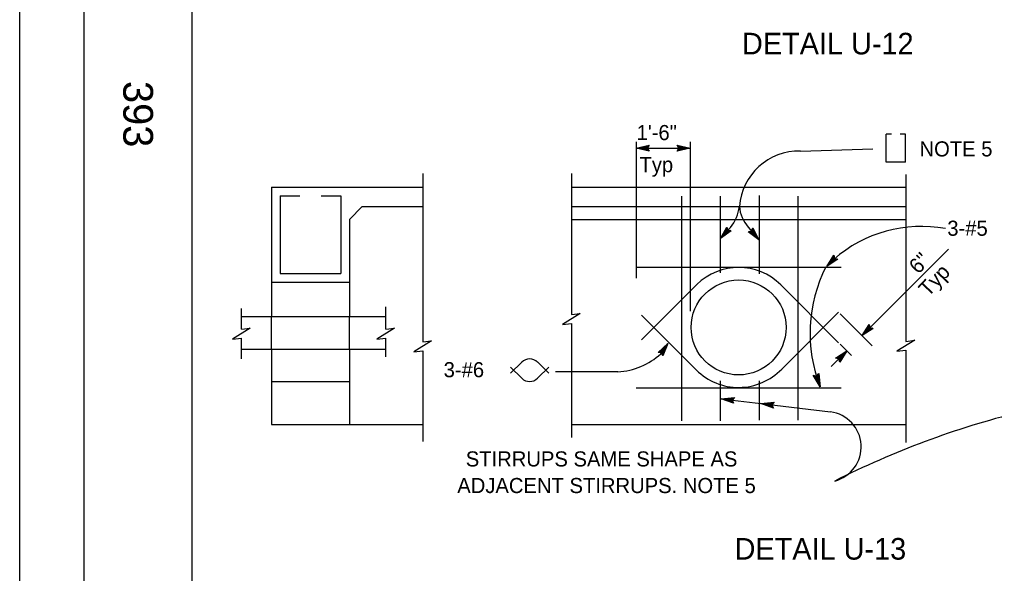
# Model space of a CAD drawing. Extents: x -894 to 866, y -472 to 714.
# Drawn here: x -894 to -442.2, y -89.1 to 167.5 of the extents above; entities that cross this region are included whole.
import ezdxf

# ---------------------------------------------------------------- set-up
doc = ezdxf.new("R2010")
doc.units = 0
for name, color, linetype in [('border_PLOTTING-ELEMENTS', 7, 'Continuous'), ('border_rw_22x34_Cut_Lines', 7, 'Continuous'), ('border_SHEET', 7, 'Continuous'), ('border_WITHIN-BORDER-anno', 7, 'Continuous'), ('tcd_BARRIER-CONC', 7, 'Continuous'), ('tcd_BARRIER-CONC-anno', 7, 'Continuous')]:
    doc.layers.add(name, color=color, linetype=linetype)

msp = doc.modelspace()

# ---------------------------------------------------------------- linework, layer by layer
at = {"layer": 'border_PLOTTING-ELEMENTS'}
for points in [[(-894.04, -472.44), (865.96, -472.44), (865.96, 713.56), (-894.04, 713.56)], [(-864.04, 670.56), (835.96, 670.56), (835.96, -429.44), (-864.04, -429.44)]]:
    msp.add_lwpolyline(points, close=True, dxfattribs=at)
at = {"layer": 'border_rw_22x34_Cut_Lines'}
msp.add_lwpolyline([(-864.04, 670.56), (835.96, 670.56), (835.96, -429.44), (-864.04, -429.44)], close=True, dxfattribs=at)
at = {"layer": 'border_SHEET'}
msp.add_line((-814.04, -404.44), (-814.04, 645.56), dxfattribs=at)
at = {"layer": 'tcd_BARRIER-CONC'}
for p, q in [((-707.19, 96.22), (-707.19, 18.16)), ((-638.31, 96.22), (-638.31, 30.85)), ((-483.31, 95.74), (-483.31, 18.44)), ((-777.19, 89.87), (-707.19, 89.87)), ((-777.19, 89.87), (-777.19, 29.87)), ((-773.19, 85.87), (-773.19, 49.87)), ((-773.19, 85.87), (-764.19, 85.87)), ((-754.19, 85.87), (-745.19, 85.87)), ((-745.19, 85.87), (-745.19, 49.87)), ((-638.31, 89.87), (-483.31, 89.87)), ((-551.31, 85.97), (-551.31, 49.74)), ((-587.31, 85.72), (-587.31, -18.38)), ((-569.31, 85.72), (-569.31, 50.11)), ((-533.31, 85.72), (-533.31, -18.01)), ((-741.19, 74.87), (-735.19, 80.87)), ((-735.19, 80.87), (-707.19, 80.87)), ((-638.31, 80.87), (-483.31, 80.87)), ((-741.19, 74.87), (-741.19, 29.87)), ((-638.31, 74.87), (-483.31, 74.87)), ((-773.19, 49.87), (-745.19, 49.87)), ((-608.31, 52.87), (-513.31, 52.87)), ((-777.19, 45.87), (-741.19, 45.87)), ((-605.75, 19.21), (-580.21, 44.75)), ((-541.29, 44.63), (-514.45, 17.8)), ((-791.18, 24.01), (-791.18, 33.71)), ((-724.32, 24.01), (-724.32, 34.38)), ((-540.84, 5.55), (-514.45, 31.94)), ((-791.18, 29.87), (-724.32, 29.87)), ((-777.19, 14.87), (-777.19, 29.87)), ((-741.19, 14.87), (-741.19, 29.87)), ((-605.75, 30.52), (-580.4, 5.18)), ((-638.31, 26.76), (-638.31, -26.05)), ((-791.18, 10.31), (-791.18, 19.92)), ((-724.32, 11.31), (-724.32, 19.92)), ((-791.18, 14.87), (-724.32, 14.87)), ((-777.19, 14.87), (-777.19, -20.13)), ((-741.19, 14.87), (-741.19, -20.13)), ((-707.19, 14.07), (-707.19, -27.97)), ((-483.31, 14.35), (-483.31, -28.44)), ((-569.31, 0.21), (-569.31, -18.38)), ((-551.31, 0.21), (-551.31, -18.13)), ((-777.19, -0.13), (-741.19, -0.13)), ((-608.31, -3.13), (-513.31, -3.13)), ((-777.19, -20.13), (-707.19, -20.13)), ((-638.31, -20.13), (-483.31, -20.13))]:
    msp.add_line(p, q, dxfattribs=at)
for points in [[(-638.31, 30.85), (-634.21, 31.37), (-642.41, 26.25), (-638.31, 26.76)], [(-791.18, 24.01), (-787.08, 24.53), (-795.27, 19.41), (-791.18, 19.92)], [(-724.32, 24.01), (-720.23, 24.53), (-728.42, 19.41), (-724.32, 19.92)], [(-707.19, 18.16), (-703.1, 18.68), (-711.29, 13.56), (-707.19, 14.07)], [(-483.31, 18.44), (-479.21, 18.96), (-487.41, 13.84), (-483.31, 14.35)]]:
    msp.add_lwpolyline(points, dxfattribs=at)
msp.add_circle((-560.81, 24.87), 22, dxfattribs=at)
for start, end in [(45.3572, 134.3072), (225.1446, 315.9535)]:
    msp.add_arc((-560.81, 24.87), 27.78, start, end, dxfattribs=at)
at = {"layer": 'tcd_BARRIER-CONC-anno'}
for p, q in [((-492.46, 101.39), (-492.46, 114.39)), ((-489.96, 114.39), (-492.46, 114.39)), ((-483.46, 114.39), (-485.96, 114.39)), ((-483.46, 101.39), (-483.46, 114.39)), ((-608.31, 110.92), (-608.31, 47.74)), ((-608.31, 107.92), (-602.31, 109.26)), ((-606.92, 107.93), (-602.54, 108.9)), ((-605.55, 107.92), (-602.72, 108.55)), ((-602.31, 109.26), (-603.11, 107.92)), ((-602.31, 109.25), (-602.31, 109.25)), ((-588.51, 107.92), (-589.31, 109.26)), ((-589.31, 109.26), (-589.31, 109.26)), ((-589.31, 109.26), (-583.31, 107.92)), ((-589.09, 108.91), (-584.69, 107.93)), ((-588.86, 108.55), (-586.07, 107.93)), ((-583.31, 110.92), (-583.31, 32.43)), ((-608.31, 107.92), (-583.31, 107.92)), ((-602.31, 106.58), (-608.31, 107.92)), ((-608.31, 107.92), (-608.31, 107.92)), ((-602.53, 106.94), (-606.93, 107.92)), ((-602.76, 107.3), (-605.55, 107.92)), ((-604.17, 107.92), (-602.96, 108.19)), ((-602.94, 107.65), (-604.17, 107.92)), ((-603.11, 107.92), (-602.31, 106.58)), ((-602.31, 106.58), (-602.31, 106.58)), ((-583.31, 107.92), (-589.31, 106.59)), ((-589.31, 106.59), (-588.51, 107.92)), ((-589.31, 106.59), (-589.31, 106.59)), ((-584.7, 107.92), (-589.07, 106.95)), ((-586.07, 107.93), (-588.9, 107.3)), ((-588.68, 108.2), (-587.45, 107.93)), ((-587.45, 107.93), (-588.66, 107.66)), ((-583.31, 107.92), (-583.31, 107.92)), ((-532.13, 106.6), (-498.54, 107.59)), ((-483.46, 101.39), (-492.46, 101.39)), ((-569.16, 66), (-566.23, 71.4)), ((-564.62, 71.22), (-569.16, 66)), ((-564.21, 69.65), (-569.16, 66)), ((-568.25, 67.05), (-566.11, 70.99)), ((-564.62, 69.72), (-568.25, 67.04)), ((-567.35, 68.08), (-565.96, 70.63)), ((-565.05, 69.78), (-567.35, 68.08)), ((-566.44, 69.13), (-565.85, 70.21)), ((-565.42, 69.87), (-566.44, 69.13)), ((-566.23, 71.4), (-566.23, 71.4)), ((-566.23, 71.4), (-565.75, 69.92)), ((-565.75, 69.92), (-564.21, 69.65)), ((-564.21, 69.65), (-564.21, 69.65)), ((-556.36, 71.35), (-551.39, 65.52)), ((-556.3, 69.22), (-554.77, 69.48)), ((-551.39, 65.52), (-556.3, 69.22)), ((-556.3, 69.22), (-556.3, 69.22)), ((-552.3, 66.57), (-555.87, 69.28)), ((-553.18, 67.62), (-555.49, 69.37)), ((-554.08, 68.67), (-555.07, 69.42)), ((-554.77, 69.48), (-554.26, 70.95)), ((-554.67, 69.79), (-554.08, 68.67)), ((-554.52, 70.15), (-553.18, 67.62)), ((-554.39, 70.56), (-552.29, 66.57)), ((-554.26, 70.95), (-554.26, 70.95)), ((-554.26, 70.95), (-551.39, 65.52)), ((-569.16, 66), (-569.16, 66)), ((-551.39, 65.52), (-551.39, 65.52)), ((-503.6, 21.09), (-463.53, 61.17)), ((-519.97, 53.15), (-516.67, 58.33)), ((-514.78, 56.44), (-519.97, 53.15)), ((-516.71, 56.42), (-519.97, 53.15)), ((-515.19, 56.54), (-519, 54.12)), ((-518.99, 54.14), (-516.58, 57.91)), ((-518.02, 55.1), (-516.46, 57.54)), ((-515.61, 56.63), (-518.02, 55.1)), ((-517.04, 56.08), (-516.38, 57.12)), ((-515.98, 56.75), (-517.04, 56.08)), ((-516.67, 58.33), (-516.67, 58.33)), ((-516.67, 58.33), (-516.3, 56.83)), ((-516.3, 56.83), (-514.78, 56.44)), ((-514.78, 56.44), (-514.78, 56.44)), ((-519.97, 53.15), (-519.97, 53.15)), ((-513.75, 31.24), (-498.84, 16.33)), ((-503.6, 21.09), (-500.3, 26.27)), ((-498.41, 24.38), (-503.6, 21.09)), ((-502.62, 22.08), (-500.21, 25.85)), ((-498.82, 24.48), (-502.62, 22.06)), ((-501.65, 23.04), (-500.09, 25.48)), ((-499.24, 24.57), (-501.65, 23.04)), ((-500.67, 24.02), (-500, 25.06)), ((-499.61, 24.69), (-500.67, 24.02)), ((-500.3, 26.27), (-500.3, 26.27)), ((-500.3, 26.27), (-499.92, 24.77)), ((-499.92, 24.77), (-498.41, 24.38)), ((-498.41, 24.38), (-498.41, 24.38)), ((-503.6, 21.09), (-503.6, 21.09)), ((-598.08, 13.25), (-593.63, 17.5)), ((-597.66, 13.23), (-594.4, 16.35)), ((-597.23, 13.23), (-595.17, 15.2)), ((-596.84, 13.18), (-595.93, 14.05)), ((-596.82, 12.72), (-593.63, 17.5)), ((-595.93, 14.05), (-596.38, 12.9)), ((-595.17, 15.2), (-596.21, 12.5)), ((-594.4, 16.34), (-596.02, 12.16)), ((-593.63, 17.5), (-595.85, 11.77)), ((-593.63, 17.5), (-593.63, 17.5)), ((-517.86, 6.83), (-510.67, 14.02)), ((-515.86, 10.72), (-510.67, 14.02)), ((-510.67, 14.02), (-513.97, 8.84)), ((-513.75, 17.09), (-508.55, 11.9)), ((-510.67, 14.02), (-510.67, 14.02)), ((-596.52, 13.17), (-598.08, 13.25)), ((-598.08, 13.25), (-598.08, 13.25)), ((-595.85, 11.77), (-596.52, 13.17)), ((-595.85, 11.77), (-595.85, 11.77)), ((-514.35, 10.34), (-515.86, 10.72)), ((-515.86, 10.72), (-515.86, 10.72)), ((-515.46, 10.62), (-511.65, 13.04)), ((-515.04, 10.54), (-512.63, 12.07)), ((-514.67, 10.42), (-513.61, 11.09)), ((-513.97, 8.84), (-514.35, 10.34)), ((-513.61, 11.09), (-514.27, 10.05)), ((-512.63, 12.07), (-514.18, 9.63)), ((-511.65, 13.03), (-514.06, 9.26)), ((-666.45, 3.65), (-661.33, 8.77)), ((-666.45, 6.48), (-661.32, 1.35)), ((-653.93, 1.36), (-648.8, 6.48)), ((-653.92, 8.77), (-648.8, 3.65)), ((-513.97, 8.84), (-513.97, 8.84)), ((-616.73, 4.35), (-645.66, 4.35)), ((-523.05, -2.59), (-526.19, 2.7)), ((-526.19, 2.7), (-526.19, 2.7)), ((-526.19, 2.7), (-524.68, 2.35)), ((-523.49, -1.27), (-525.77, 2.59)), ((-523.91, 0.04), (-525.39, 2.53)), ((-524.34, 1.35), (-524.98, 2.41)), ((-524.68, 2.35), (-523.65, 3.53)), ((-524.47, 2.6), (-524.34, 1.35)), ((-524.19, 2.88), (-523.91, 0.04)), ((-523.92, 3.21), (-523.48, -1.28)), ((-523.65, 3.53), (-523.65, 3.53)), ((-523.65, 3.53), (-523.05, -2.59)), ((-523.05, -2.59), (-523.05, -2.59)), ((-568.9, -8.2), (-562.78, -7.59)), ((-568.9, -8.2), (-550.49, -10.4)), ((-563.1, -10.24), (-568.9, -8.2)), ((-568.9, -8.2), (-568.9, -8.2)), ((-563.27, -9.86), (-567.53, -8.36)), ((-567.51, -8.36), (-563.06, -7.92)), ((-566.15, -8.53), (-563.27, -8.24)), ((-563.46, -9.48), (-566.15, -8.53)), ((-564.78, -8.69), (-563.55, -8.57)), ((-563.59, -9.11), (-564.78, -8.69)), ((-562.78, -7.59), (-563.73, -8.81)), ((-563.73, -8.81), (-563.1, -10.24)), ((-562.78, -7.59), (-562.78, -7.59)), ((-563.1, -10.24), (-563.1, -10.24)), ((-550.49, -10.4), (-544.37, -9.79)), ((-550.49, -10.4), (-518.25, -14.25)), ((-544.69, -12.44), (-550.49, -10.4)), ((-550.49, -10.4), (-550.49, -10.4)), ((-544.86, -12.06), (-549.12, -10.56)), ((-549.11, -10.56), (-544.65, -10.11)), ((-547.75, -10.73), (-544.87, -10.44)), ((-545.05, -11.67), (-547.75, -10.73)), ((-546.37, -10.89), (-545.14, -10.77)), ((-545.19, -11.31), (-546.37, -10.89)), ((-544.37, -9.79), (-545.33, -11.01)), ((-545.33, -11.01), (-544.69, -12.44)), ((-544.69, -12.44), (-544.69, -12.44)), ((-544.37, -9.79), (-544.37, -9.79))]:
    msp.add_line(p, q, dxfattribs=at)
for centre, radius, start, end in [((-532.74, 78.81), 27.8, 88.748, 175.6665), ((-578.7, 83), 18.36, 320.0539, 353.4403), ((-543.67, 82.45), 16.86, 185.2469, 221.1805), ((-476.17, 10.16), 61.5, 79.5378, 131.2246), ((-459.17, 22.16), 68.51, 153.2815, 201.1717), ((-657.63, 5.07), 5.24, 45.0225, 134.9666), ((-618.29, 35.95), 31.64, 272.8201, 312.7452), ((-657.63, 5.07), 5.24, 225.2227, 314.9527), ((-520.32, -30.45), 16.33, 284.3047, 82.701), ((-329.82, -416.44), 414.48, 104.0933, 116.7364)]:
    msp.add_arc(centre, radius, start, end, dxfattribs=at)

# ---------------------------------------------------------------- texts
at = {"layer": 'border_WITHIN-BORDER-anno'}
msp.add_text('393', height=13.78, rotation=270, dxfattribs=at).set_placement((-845.95, 139.04))
at = {"layer": 'tcd_BARRIER-CONC-anno'}
for s, height, p in [('DETAIL U-12', 10, (-559.23, 151.36)), ('1\'-6"', 7, (-608.07, 111.64)), ('NOTE 5', 7, (-476.97, 104.08)), ('Typ', 7, (-606.74, 96.78)), ('3-#5', 7, (-464.09, 67.33)), ('3-#6', 7, (-697.48, 1.81)), ('STIRRUPS SAME SHAPE AS', 7, (-687.24, -39.53)), ('ADJACENT STIRRUPS. NOTE 5', 7, (-691.18, -51.85)), ('DETAIL U-13', 10, (-562.66, -82.67))]:
    msp.add_text(s, height=height, dxfattribs=at).set_placement(p)
for s, p in [('6"', (-477.47, 49.22)), ('Typ', (-472.97, 38.69))]:
    msp.add_text(s, height=7, rotation=46.6161, dxfattribs=at).set_placement(p)

doc.saveas('drawing.dxf')
